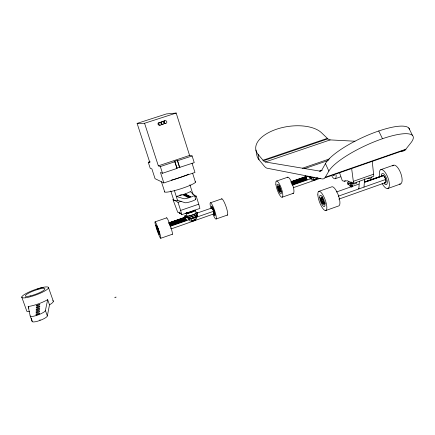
<?xml version="1.0" encoding="UTF-8"?>
<svg xmlns="http://www.w3.org/2000/svg" width="435" height="435" viewBox="0 0 435 435"><rect width="100%" height="100%" fill="white"/><g stroke="black" fill="none" stroke-linecap="round" stroke-linejoin="round"><path stroke-width="0.65" d="M211.769 208.196C213.21 207.49 214.933 213.329 213.966 213.77C214.254 213.677 213.389 209.191 211.97 207.925M359.348 181.384L358.848 188.926L358.647 188.485M363.997 187.104L364.601 178.845M49.503 304.832L47.676 299.677A14.208 2.811 -20.4 0 1 28.558 306.43L28.21 306.447L30.156 315.897L32.114 321.345A8.113 1.767 -20.7 0 0 39.677 320.551A8.113 1.767 -20.7 0 0 47.333 315.919L49.503 304.832A14.197 2.898 -20.4 0 0 52.836 300.656M47.333 315.919L45.403 310.481L47.676 299.677M279.988 191.443L279.042 190.193L278.335 187.909L278.569 186.865L279.52 188.11L280.232 190.41L279.988 191.443L280.483 191.275L279.536 190.019L278.824 187.735L279.063 186.691M290.939 181.743L305.147 176.822L305.479 175.735M323.618 203.411L323.042 203.613L321.78 201.927L321.041 199.257L321.552 198.251L322.134 198.045L321.617 199.051L322.362 201.726L323.303 202.987M323.042 203.613L323.564 202.623L324.14 202.416M409.629 129.695A46.643 11.897 -24.9 0 0 370.674 133.985A46.643 11.897 -24.9 0 0 325.456 163.609L321.574 170.482A21.136 6.558 71.2 0 1 319.899 171.118L265.089 161.934A16.96 4.214 71.6 0 1 263.615 160.966L258.085 154.343A34.958 17.824 -8.7 0 1 276.568 129.211A34.958 17.824 -8.7 0 1 321.634 132.865L328.099 139.053A16.726 5.601 71.8 0 0 329.899 139.891L354.993 141.223M324.929 177.844L328.86 171.096A46.79 11.495 -24.8 0 1 382.088 138.857A46.79 11.495 -24.8 0 1 411.075 142.582L405.333 149.863L324.929 177.844A29.417 9.13 71.2 0 1 321.9 178.877L266.911 168.176A23.599 5.862 71.6 0 1 264.534 166.458L259.021 159.77A34.8 17.944 -8.7 0 1 256.851 155.42L255.91 150.026M312.721 177.703L310.769 178.013L311.384 180.063L313.994 179.655L317.202 178.54L317.789 177.839M189.236 218.968L189.91 221.04L192.134 220.773L195.489 219.604L196.593 218.718L195.924 216.652M178.986 212.073L179.193 212.09M179.845 167.268L179.535 167.426L177.404 160.749C178.687 159.781 171.52 162.179 174.962 161.689L177.099 168.383L162.505 173.271L160.461 172.439L163.854 182.945L194.972 172.45L192.052 163.217M176.664 168.019L179.932 167.127M180.231 213.019L179.312 213.422L180.253 213.177M114.688 297.747L116.047 297.257L115.922 296.964M325.82 210.507L338.816 205.896A10.168 3.214 70 0 0 338.299 195.108A10.168 3.214 70 0 0 331.769 186.827L318.779 191.378M387.846 188.496L400.494 184.005M338.827 199.127L385.345 182.673M353.089 182.972L350.588 183.847L347.935 183.222A6.987 1.37 -15.2 0 1 348.756 181.602M339.512 172.662L342.312 180.748L344.221 181.194L347.293 180.742L353.448 183.347L373.806 176.197L372.24 161.363M384.507 182.499A3.774 1.435 69.7 0 0 385.807 180.384A3.774 1.435 69.7 0 0 383.474 175.794L382.822 175.582L364.818 181.906L365.183 181.874L364.345 180.906M336.424 191.993L358.908 184.081M364.671 182.015L383.023 175.593M365.188 181.955L382.822 175.582M365.726 181.955L382.245 176.142M321.041 199.257L321.617 199.051M321.78 201.927L322.362 201.726M338.229 196.201L385.611 179.476M344.221 181.194L345.444 180.764M380.777 169.661L393.419 165.229M353.448 183.347L353.329 181.319L373.725 174.163M171.455 228.815L214.373 213.694M293.69 187.545L320.459 178.236M325.385 177.214L405.991 149.178M160.819 238.26L172.401 234.22M216.195 218.968L227.516 215.026M282.369 197.131L293.467 193.26M335.434 178.633L340.54 176.849M186.68 215.184L184.804 215.831L184.832 217.315L186.251 220.311L170.08 225.917L169.933 225.515L186.109 219.909M168.715 222.894L184.832 217.315M197.305 212.998L212.22 207.838M168.785 222.965L184.913 217.38M168.872 223.084L185.011 217.5M185.12 217.669L168.976 223.258L185.245 217.886M319.594 171.085L322.161 170.194M319.899 171.118L321.813 170.455M169.22 223.737L185.375 218.142M291.075 181.792L305.288 176.866L306.969 179.622L292.712 184.57M169.356 224.041L185.517 218.441M291.222 181.89L305.446 176.963M291.379 182.037L305.609 177.11M185.663 218.772L169.498 224.373L169.639 224.732L185.816 219.131M157.22 228.707L157.736 228.527L158.498 230.838L157.981 231.018L157.117 227.761L158.644 232.388L159.161 232.214M290.928 182.45L305.783 177.306M291.722 182.477L305.963 177.54M157.78 229.131L158.296 228.951M169.791 225.118L185.962 219.512M291.901 182.754L306.142 177.823M278.335 187.909L278.824 187.735M291.455 183.287L306.322 178.132M292.249 183.418L306.501 178.475M190.351 218.832L194.815 217.527L195.489 219.604M279.52 188.11L280.015 187.942M213.976 212.671L213.813 211.067M291.793 184L306.67 178.845M170.215 226.325L189.97 219.474M195.707 217.484L213.862 211.187M291.95 184.386L306.822 179.225M314.445 177.23L313.374 177.6L313.994 179.655M158.547 231.453L159.063 231.273M292.244 185.179L311.455 178.513M279.042 190.193L279.536 190.019M302.466 168.214L329.387 158.944M198.757 204.189L199.91 208.419L181.83 214.662L180.628 210.431L198.757 204.189L196.19 196.114L194.44 195.293L195.723 199.268M304.679 168.584L328.381 160.417M155.148 221.828L166.741 217.826M210.562 202.737L221.893 198.828M276.736 180.998L287.839 177.165M181.83 214.662L179.47 212.454L177.774 212.367L172.858 199.344L178.024 202.335L181.156 201.264M194.94 196.544L196.19 196.114M265.29 161.983L330.154 139.918M262.941 160.232L327.299 138.379M263.409 160.754L327.849 138.863M179.535 167.426L194.238 162.636L192.129 155.964L189.589 155.431L158.329 165.849L144.572 123.274L137.117 123.399L149.923 162.831L148.253 162.233L150.206 168.247L151.902 168.938L155.067 178.682L163.854 182.945M158.329 165.849L160.336 166.567L174.962 161.689M177.404 160.749L192.129 155.964M148.253 162.233L150.129 161.613M144.572 123.274L176.175 113.051L189.589 155.431M137.117 123.399L166.436 113.926L176.175 113.051M176.414 168.416L177.099 168.383M177.817 200.22L175.947 200.54A10.114 1.414 -17.8 0 1 173.744 200.143M29.477 311.639L28.308 311.688A14.197 2.898 -20.4 0 1 26.649 310.721L21.75 297.062M347.935 183.222L348.348 184.69L351.001 185.332M196.049 211.943L197.153 212.487L197.572 213.781A6.052 0.886 -17.9 0 1 192.993 216.32A6.052 0.886 -17.9 0 1 186.245 217.701L185.223 217.119M197.153 212.487A6.052 0.875 -17.9 0 1 192.575 215.015A6.052 0.875 -17.9 0 1 185.827 216.407L184.804 215.831L186.251 220.311M352.29 186.316A3.795 1.294 69.9 0 1 352.638 186.283L350.588 183.847L351.502 187.115M321.552 198.251L322.813 199.931L323.564 202.623M408.797 127.993L412.505 135.448M378.733 130.978L382.479 138.721M157.981 231.018L158.644 232.388M325.456 163.609L328.86 171.096M186.022 213.058L186.789 214.819M212.971 209.594L213.558 211.154M28.21 306.447L28.824 308.17M48.524 287.671L53.326 301.276M195.076 210.513L195.647 212.269M191.46 218.691L192.134 220.773M187.969 212.541L188.137 213.063M185.827 216.407L186.245 217.701M160.336 166.567L162.505 173.271M161.428 181.77L164.751 192.025M196.848 214.428L197.62 216.82A3.257 0.468 70.9 0 0 197.044 215.238M193.803 210.524L193.972 211.046M174.408 190.628L177.507 200.274L185.016 202.705A5.666 0.832 -17.7 0 0 191.356 201.427A5.666 0.832 -17.7 0 0 195.625 199.067M178.024 202.335L180.628 210.431M170.759 190.932L173.842 200.502M177.61 160.809L179.747 167.491M174.756 161.635L176.697 167.703M192.602 173.195L195.445 182.178M189.921 184.783L192.966 194.358A10.114 1.414 -17.8 0 0 192.808 194.021M316.897 177.513L317.202 178.54M306.969 179.622L306.022 176.463L307.931 176.735A6.008 0.848 -16.6 0 0 310.894 176.371M351.458 181.95L352.638 186.283M31.429 318.105L32.114 321.345M258.085 154.343L259.021 159.77M351.643 168.53L353.329 181.319M195.174 181.705A16.22 2.044 -17.7 0 1 180.748 188.801A16.22 2.044 -17.7 0 1 164.642 191.498M188.578 174.158A16.253 1.827 -17.7 0 1 186.838 174.924M186.31 175.142A16.253 1.827 -17.7 0 1 171.319 180.155M160.129 125.003A1.403 1.387 80 0 1 158.003 124.105A1.403 1.387 80 0 1 159.629 122.458M165.376 123.257A1.403 1.381 81.3 0 1 163.701 123.138M163.228 122.175A1.403 1.381 81.3 0 1 164.876 120.712M162.761 124.149A1.403 1.381 80.7 0 1 161.081 124.035M160.613 123.067A1.403 1.381 80.7 0 1 162.26 121.604M40.199 319.872A2.039 0.446 -20.7 0 1 39.705 320.068M45.403 310.481A8.118 1.713 -20.6 0 1 37.714 315.054A8.118 1.713 -20.6 0 1 30.156 315.897M37.47 289.101A7.107 1.321 -20.1 0 1 39.775 288.296M40.335 288.122A7.107 1.321 -20.1 0 1 41.423 287.829M41.929 287.704A7.107 1.321 -20.1 0 1 43.304 287.443M181.542 194.673A7.422 1 -17.7 0 1 179.72 195.184M405.333 149.863A28.906 12.044 71.3 0 1 401.342 151.239M371.724 177.35A1.968 0.538 -13 0 1 370.087 178.486A1.968 0.538 -13 0 1 368.184 178.154M352.094 182.656A5.715 1.12 -15.2 0 1 348.68 182.629M356.531 182.678A1.963 0.544 -13.3 0 1 354.878 183.836A1.963 0.544 -13.3 0 1 352.997 183.494M351.736 186.088A5.715 1.142 -15.1 0 1 349.571 185.56M348.348 184.69A6.987 1.381 -15.2 0 1 348.304 183.608M351.888 187.077A3.795 1.294 69.9 0 1 352.035 186.582M381.348 175.74A5.976 2.278 69.7 0 1 384.328 174.5A5.976 2.278 69.7 0 1 387.302 182.423A5.976 2.278 69.7 0 1 384.301 183.608M325.119 202.743A3.763 1.131 70 0 1 324.048 203.787M321.938 197.224A3.763 1.131 70 0 1 322.862 197.251M351.594 186.414A4.758 0.957 -15.1 0 1 350.643 185.93M382.033 176.142A4.084 1.555 69.7 0 1 384.181 176.246A4.084 1.555 69.7 0 1 386.024 181.167A4.084 1.555 69.7 0 1 384.513 182.749M379.722 176.822A10.059 3.833 69.7 0 1 383.822 170.808A10.059 3.833 69.7 0 1 389.292 185.962A10.059 3.833 69.7 0 1 382.099 183.407M392.598 165.963A10.032 3.991 69.6 0 1 400.711 173.108A10.032 3.991 69.6 0 1 399.406 184.038M334.439 174.99A5.051 1.637 70.6 0 1 333.243 175.37M312.145 177.431A4.094 0.587 -16.6 0 1 311.281 177.594M314.309 177.415A4.094 0.587 -16.5 0 1 310.748 178.192A4.094 0.587 -16.5 0 1 310.427 177.676M315.995 179.149A1.909 0.283 -16.5 0 1 316.223 179.497A1.909 0.283 -16.5 0 1 313.64 180.28A1.909 0.283 -16.5 0 1 313.417 179.932M281.57 191.057A3.175 0.81 70.7 0 1 280.934 191.672M278.976 186.582A3.175 0.81 70.7 0 1 279.009 186.136M279.335 185.805A3.175 0.81 70.7 0 1 279.912 186.283M312.988 177.355A4.915 0.701 -16.6 0 1 309.562 177.317M316.25 178.589A1.909 0.277 -16.5 0 1 315.641 178.883M315.217 179.041A1.909 0.277 -16.5 0 1 314.266 179.329M313.809 179.437A1.909 0.277 -16.5 0 1 312.76 179.503M287.279 177.382A8.586 2.3 70.7 0 1 292.576 184.565A8.586 2.3 70.7 0 1 292.891 193.428M336.114 175A8.51 2.757 70.6 0 1 331.943 176.322M309.481 176.398A4.915 0.691 -16.6 0 1 308.915 176.392M196.125 212.84A4.954 0.718 -17.9 0 1 191.15 215.309A4.954 0.718 -17.9 0 1 187.055 215.597M194.157 210.219A3.855 0.538 -17.9 0 1 193.961 210.426L193.531 210.692A3.855 0.538 -17.9 0 1 188.415 212.459L187.702 212.59A3.855 0.538 -17.9 0 1 186.838 212.449M211.671 207.995A3.513 0.582 70.9 0 1 212.791 209.039A3.513 0.582 70.9 0 1 214.167 213.308A3.513 0.582 70.9 0 1 213.52 213.726M194.227 210.252A4.954 0.696 -17.9 0 1 194.043 211.301A4.954 0.696 -17.9 0 1 187.664 213.373A4.954 0.696 -17.9 0 1 186.778 212.666M196.114 216.418A4.122 0.614 -17.9 0 1 192.814 218.386A4.122 0.614 -17.9 0 1 188.882 218.767M211.921 207.908A3.513 0.582 70.9 0 1 213.041 208.952A3.513 0.582 70.9 0 1 214.417 213.221A3.513 0.582 70.9 0 1 213.77 213.639M194.266 210.611A3.85 0.544 -17.9 0 1 194.13 210.948L193.7 211.214A3.85 0.544 -17.9 0 1 188.583 212.981L187.871 213.106A3.85 0.544 -17.9 0 1 187.208 212.758M211.54 208.186A5.138 0.854 70.9 0 1 212.508 207.142A5.138 0.854 70.9 0 1 214.993 214.308A5.138 0.854 70.9 0 1 213.585 214.069M196.136 216.331A4.122 0.609 -17.9 0 1 195.674 216.625M194.994 216.967A4.122 0.609 -17.9 0 1 192.129 218.027M191.117 218.31A4.122 0.609 -17.9 0 1 190.198 218.522M189.432 218.653A4.122 0.609 -17.9 0 1 188.556 218.631M194.527 220.077A1.925 0.294 -17.9 0 1 195.021 220.349A1.925 0.294 -17.9 0 1 192.477 221.236A1.925 0.294 -17.9 0 1 191.987 220.958M196.653 215.624A4.948 0.734 -17.9 0 1 193.298 217.772A4.948 0.734 -17.9 0 1 187.719 218.718M196.62 214.308A4.948 0.723 -17.9 0 1 195.826 214.933M195.01 215.341A4.948 0.723 -17.9 0 1 193.977 215.776M192.803 216.211A4.948 0.723 -17.9 0 1 189.252 217.212M188.328 217.369A4.948 0.723 -17.9 0 1 187.278 217.342M166.518 217.93A8.733 0.941 70.9 0 1 170.357 225.76A8.733 0.941 70.9 0 1 172.162 234.275M170.716 227.924A3.545 0.381 70.9 0 1 170.863 228.565M194.983 219.43A1.925 0.294 -17.9 0 1 193.118 220.224M192.651 220.36A1.925 0.294 -17.9 0 1 192.221 220.458M210.883 208.234A8.656 1.435 70.9 0 1 211.791 204.135A8.656 1.435 70.9 0 1 216.293 217.119A8.656 1.435 70.9 0 1 213.03 214.433M221.513 198.985A8.635 1.561 70.8 0 1 226.004 206.484A8.635 1.561 70.8 0 1 227.119 215.135M190.655 196.598L187.953 197.414L190.655 196.598M189.627 196.098L186.947 196.903L189.627 196.098M188.616 195.603L185.973 196.451L188.616 195.603M187.615 195.114L184.973 195.908L187.615 195.114M186.631 194.63L184.005 195.418L186.631 194.63M185.658 194.151L183.053 194.94L185.658 194.151M190.307 191.634L190.122 191.748A10.125 1.365 -17.7 0 1 176.577 196.364L176.273 196.419L183.733 198.697A5.671 0.805 -17.7 0 0 190.073 197.392A5.671 0.805 -17.7 0 0 194.353 195.065L190.307 191.634M25.464 297.79L23.376 297.921A14.235 2.664 -20.2 0 1 34.289 289.889A14.235 2.664 -20.2 0 1 47.611 289.036A14.235 2.664 -20.2 0 1 25.464 297.79M158.911 123.197A1.414 1.392 80.3 0 0 160.259 125.236A1.414 1.392 80.3 0 0 161.325 123.045A1.414 1.392 80.3 0 0 158.911 123.197M164.202 121.441A1.414 1.392 81.5 0 0 165.545 123.475A1.414 1.392 81.5 0 0 166.605 121.289A1.414 1.392 81.5 0 0 164.202 121.441M161.564 122.338A1.414 1.392 81 0 0 162.907 124.377A1.414 1.392 81 0 0 163.973 122.186A1.414 1.392 81 0 0 161.564 122.338M36.79 314.858A2.039 0.435 -20.6 0 0 39.677 313.434A2.039 0.435 -20.6 0 0 36.812 314.054A2.039 0.435 -20.6 0 0 36.79 314.858M36.937 311.177A2.001 0.419 -20.6 0 0 39.759 309.785A2.001 0.419 -20.6 0 0 36.953 310.4A2.001 0.419 -20.6 0 0 36.937 311.177M37.002 309.388A1.979 0.408 -20.5 0 0 39.802 308.018A1.979 0.408 -20.5 0 0 37.024 308.627A1.979 0.408 -20.5 0 0 37.002 309.388M36.866 312.999A2.017 0.424 -20.6 0 0 39.721 311.59A2.017 0.424 -20.6 0 0 36.883 312.21A2.017 0.424 -20.6 0 0 36.866 312.999M37.073 307.632A1.963 0.402 -20.5 0 0 39.846 306.278A1.963 0.402 -20.5 0 0 37.089 306.887A1.963 0.402 -20.5 0 0 37.073 307.632M30.254 295.914A10.44 1.952 -20.2 0 0 44.974 288.916A10.44 1.952 -20.2 0 0 30.232 292.325A10.44 1.952 -20.2 0 0 30.254 295.914M37.138 305.914A1.941 0.391 -20.4 0 0 39.884 304.576A1.941 0.391 -20.4 0 0 37.154 305.18A1.941 0.391 -20.4 0 0 37.138 305.914M320.644 198.713A3.763 1.126 70 0 0 323.276 204.45A3.763 1.126 70 0 0 322.987 199.638A3.763 1.126 70 0 0 320.644 198.713M319.649 197.376A6.052 1.811 70 0 0 323.885 206.592A6.052 1.811 70 0 0 323.401 198.822A6.052 1.811 70 0 0 319.649 197.376M317.849 194.902A10.195 3.045 70 0 0 324.967 210.458A10.195 3.045 70 0 0 324.195 197.425A10.195 3.045 70 0 0 317.849 194.902M278.036 187.501A3.175 0.805 70.7 0 0 280.211 192.161A3.175 0.805 70.7 0 0 279.602 187.8A3.175 0.805 70.7 0 0 278.036 187.501M275.926 184.679A8.608 2.18 70.7 0 0 281.82 197.294A8.608 2.18 70.7 0 0 280.162 185.473A8.608 2.18 70.7 0 0 275.926 184.679M277.285 186.517A5.111 1.294 70.7 0 0 280.787 193.988A5.111 1.294 70.7 0 0 279.792 186.952A5.111 1.294 70.7 0 0 277.285 186.517M157.008 228.261A3.23 0.299 71 0 0 158.884 233.117A3.23 0.299 71 0 0 157.753 228.848A3.23 0.299 71 0 0 157.008 228.261M155.523 225.167A8.754 0.81 71 0 0 160.607 238.304A8.754 0.81 71 0 0 157.535 226.755A8.754 0.81 71 0 0 155.523 225.167M156.486 227.179A5.198 0.478 71 0 0 159.504 234.965A5.198 0.478 71 0 0 157.666 228.081A5.198 0.478 71 0 0 156.486 227.179"/></g></svg>
